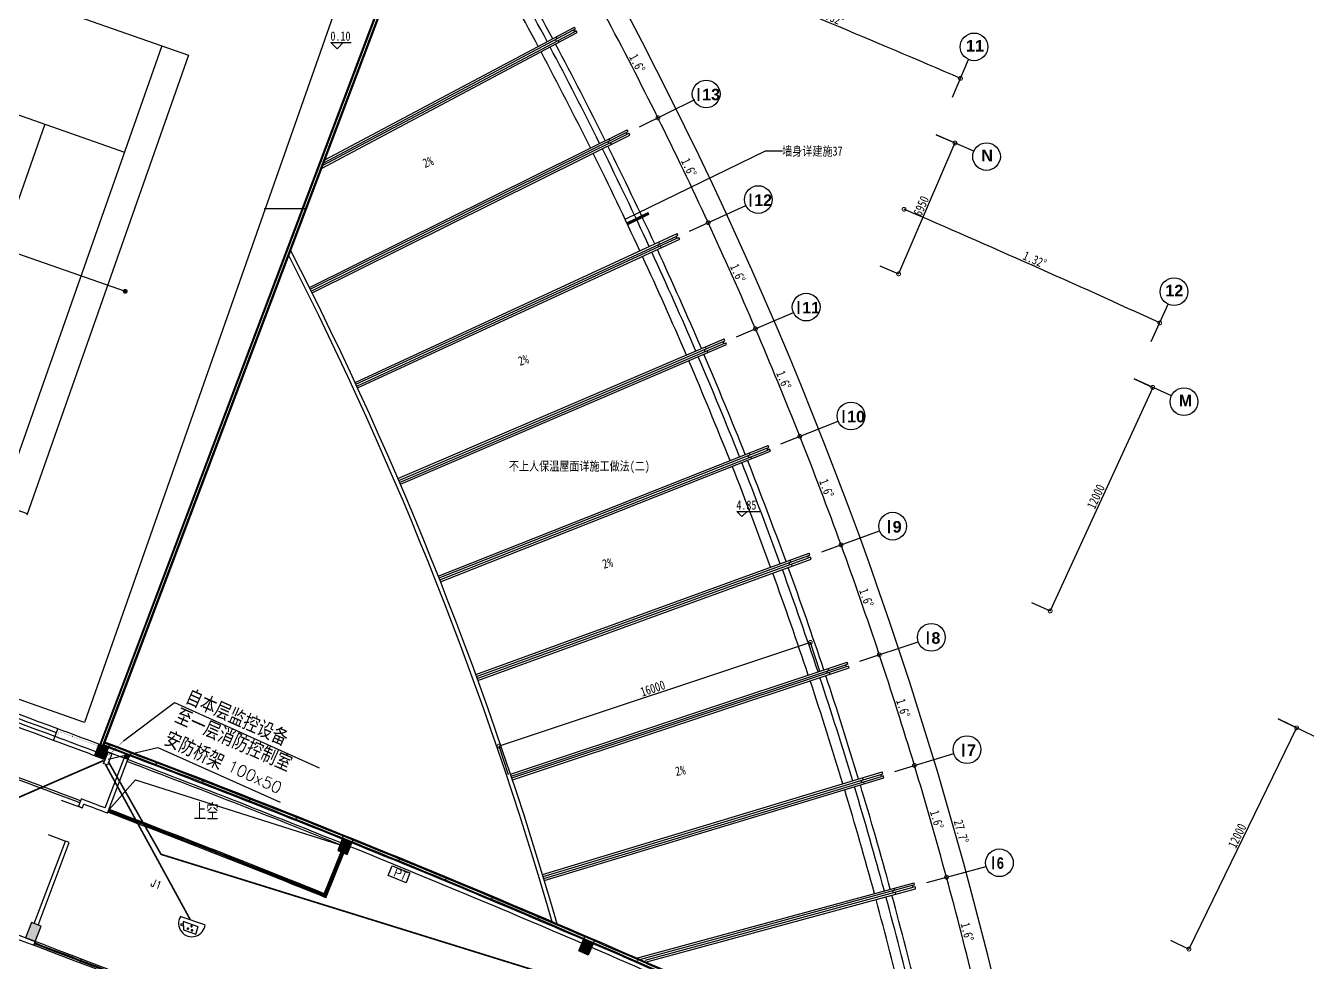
# Model space of a CAD drawing. Extents: x 23317406 to 24383751, y 42324270 to 43451021.
# Drawn here: x 24042113 to 24104607, y 43135761 to 43181450 of the extents above; entities that cross this region are included whole.
import ezdxf

# ---------------------------------------------------------------- set-up
doc = ezdxf.new("R2010")
doc.units = 0
doc.header["$MEASUREMENT"] = 0
doc.linetypes.add('DASHED', pattern=[0.75, 0.5, -0.25])
doc.linetypes.add('T-BW-SF$0$DOT2', pattern=[3.175, 0, -3.175])
doc.layers.get('0').update_dxf_attribs({"linetype": 'CONTINUOUS'})
doc.layers.get('DEFPOINTS').update_dxf_attribs({"linetype": 'CONTINUOUS'})
for name, color, linetype in [('WZ', 7, 'CONTINUOUS'), ('场地', 5, 'CONTINUOUS'), ('墙', 7, 'CONTINUOUS'), ('柱填充', 8, 'CONTINUOUS'), ('柱形', 7, 'CONTINUOUS'), ('标注', 7, 'CONTINUOUS'), ('楼梯', 5, 'CONTINUOUS'), ('汉字', 7, 'CONTINUOUS'), ('监控管线', 11, 'CONTINUOUS'), ('监控设备', 1, 'CONTINUOUS'), ('辅助件', 9, 'CONTINUOUS'), ('门禁管线', 6, 'CONTINUOUS'), ('门窗', 7, 'CONTINUOUS')]:
    doc.layers.add(name, color=color, linetype=linetype)
doc.styles.add('HZ', font='txt.shx', dxfattribs={"bigfont": 'hztxt.shx'})
doc.styles.add('HZTXT', font='txt', dxfattribs={"width": 0.9, "bigfont": 'HZTXT'})
doc.styles.add('KSHZ', font='ROMANS.shx', dxfattribs={"height": 800, "bigfont": 'dfhz.shx'})
doc.styles.add('Q1', font='SimSun.ttf', dxfattribs={"width": 0.8, "height": 450})
doc.styles.add('Q200', font='SimSun.ttf', dxfattribs={"width": 0.8, "height": 450})
doc.styles.add('T-SG-01$0$Arial', font='ARIALBD.TTF')
doc.dimstyles.new('Q2', dxfattribs={"dimscale": 150, "dimtxt": 2.5, "dimasz": 2.5, "dimexe": 0, "dimexo": 0, "dimgap": 0.5, "dimtad": 1, "dimdec": 4, "dimdsep": 46, "dimtxsty": 'Q200', "dimblk1": 'DOTSMALL', "dimblk2": 'DOTSMALL', "dimsah": 1, "dimcen": 2.5, "dimadec": 0, "dimazin": 0, "dimtfac": 1, "dimtdec": 3, "dimtmove": 2, "dimatfit": 3, "dimldrblk": 'DOTSMALL', "dimfxl": 1, "dimtolj": 1, "dimtzin": 10, "dimarcsym": 0})

# ---------------------------------------------------------------- blocks, each defined once
blk = doc.blocks.new('_DOTSMALL')
at = {"color": 0, "linetype": 'ByBlock', "const_width": 0.5}
blk.add_lwpolyline([(-0.0625, 0, 1), (0.0625, 0, 1)], format="xyb", close=True, dxfattribs=at)
blk = doc.blocks.new('*D114')
at = {"color": 0, "linetype": 'ByBlock'}
for p, q in [((24087425, 43175726), (24084675, 43169344)), ((24086507, 43176122), (24087425, 43175726)), ((24083756, 43169739), (24084675, 43169344))]:
    blk.add_line(p, q, dxfattribs=at)
at = {"layer": 'DEFPOINTS', "color": 0, "linetype": 'ByBlock'}
for p in [(24086507, 43176122), (24083756, 43169739), (24084675, 43169344)]:
    blk.add_point(p, dxfattribs=at)
at = {"color": 0, "linetype": 'ByBlock', "xscale": 375, "yscale": 375, "zscale": 375}
for p, rotation in [((24087425, 43175726), 66.6879804353303), ((24084675, 43169344), 246.6879804353303)]:
    blk.add_blockref('_DOTSMALL', p, dxfattribs=dict(at, rotation=rotation))
at = {"color": 0, "linetype": 'ByBlock', "insert": (24085775, 43172654), "char_height": 450, "attachment_point": 5, "rotation": 66.68798, "style": 'Q200'}
blk.add_mtext('\\A1;6950', dxfattribs=at)
blk = doc.blocks.new('*D115')
at = {"color": 0, "linetype": 'ByBlock'}
blk.add_arc((23850579, 42628619), 599173, 66.68798, 68.00798, dxfattribs=at)
at = {"layer": 'DEFPOINTS', "color": 0, "linetype": 'ByBlock'}
for p in [(24075704, 43186048), (24074581, 43183266), (24083461, 43180682), (24088090, 43179795), (24087298, 43177959)]:
    blk.add_point(p, dxfattribs=at)
at = {"color": 0, "linetype": 'ByBlock', "xscale": 375, "yscale": 375, "zscale": 375}
for p, rotation in [((24074955, 43184193), 158.007980435415), ((24087694, 43178877), 336.6879804355324)]:
    blk.add_blockref('_DOTSMALL', p, dxfattribs=dict(at, rotation=rotation))
at = {"color": 0, "linetype": 'ByBlock', "insert": (24081456, 43181849), "char_height": 450, "attachment_point": 5, "rotation": 337.34798, "style": 'Q200'}
blk.add_mtext('\\A1;1.32°', dxfattribs=at)
blk = doc.blocks.new('*D126')
at = {"color": 0, "linetype": 'ByBlock'}
for p, q in [((24096160, 43164224), (24097069, 43163807)), ((24097069, 43163807), (24092068, 43152899)), ((24091159, 43153316), (24092068, 43152899))]:
    blk.add_line(p, q, dxfattribs=at)
at = {"layer": 'DEFPOINTS', "color": 0, "linetype": 'ByBlock'}
for p in [(24096160, 43164224), (24091159, 43153316), (24092068, 43152899)]:
    blk.add_point(p, dxfattribs=at)
at = {"color": 0, "linetype": 'ByBlock', "xscale": 375, "yscale": 375, "zscale": 375}
for p, rotation in [((24097069, 43163807), 65.36798043549378), ((24092068, 43152899), 245.3679804354938)]:
    blk.add_blockref('_DOTSMALL', p, dxfattribs=dict(at, rotation=rotation))
at = {"color": 0, "linetype": 'ByBlock', "insert": (24094296, 43158478), "char_height": 450, "attachment_point": 5, "rotation": 65.36798, "style": 'Q200'}
blk.add_mtext('\\A1;12000', dxfattribs=at)
blk = doc.blocks.new('*D127')
at = {"color": 0, "linetype": 'ByBlock'}
for p, q in [((24103182, 43147635), (24104081, 43147197)), ((24104081, 43147197), (24098830, 43136407)), ((24097930, 43136845), (24098830, 43136407))]:
    blk.add_line(p, q, dxfattribs=at)
at = {"layer": 'DEFPOINTS', "color": 0, "linetype": 'ByBlock'}
for p in [(24103182, 43147635), (24097930, 43136845), (24098830, 43136407)]:
    blk.add_point(p, dxfattribs=at)
at = {"color": 0, "linetype": 'ByBlock', "xscale": 375, "yscale": 375, "zscale": 375}
for p, rotation in [((24104081, 43147197), 64.04798043541334), ((24098830, 43136407), 244.0479804354134)]:
    blk.add_blockref('_DOTSMALL', p, dxfattribs=dict(at, rotation=rotation))
at = {"color": 0, "linetype": 'ByBlock', "insert": (24101186, 43141934), "char_height": 450, "attachment_point": 5, "rotation": 64.04798, "style": 'Q200'}
blk.add_mtext('\\A1;12000', dxfattribs=at)
blk = doc.blocks.new('*D134')
at = {"color": 0, "linetype": 'ByBlock'}
blk.add_arc((23891114, 43086692), 203000, 13.6, 15.2, dxfattribs=at)
at = {"layer": 'DEFPOINTS', "color": 0, "linetype": 'ByBlock'}
for p in [(24088943, 43140441), (24086048, 43139654), (24087970, 43136260), (24090367, 43134896), (24087451, 43134190)]:
    blk.add_point(p, dxfattribs=at)
at = {"color": 0, "linetype": 'ByBlock', "xscale": 375, "yscale": 375, "zscale": 375}
for p, rotation in [((24087013, 43139916), 105.199999999811), ((24088423, 43134426), 283.5999999995668)]:
    blk.add_blockref('_DOTSMALL', p, dxfattribs=dict(at, rotation=rotation))
at = {"color": 0, "linetype": 'ByBlock', "insert": (24088027, 43137250), "char_height": 450, "attachment_point": 5, "rotation": 284.4, "style": 'Q200'}
blk.add_mtext('\\A1;1.6°', dxfattribs=at)
blk = doc.blocks.new('*D135')
at = {"color": 0, "linetype": 'ByBlock'}
blk.add_arc((23891114, 43086692), 203000, 15.2, 16.8, dxfattribs=at)
at = {"layer": 'DEFPOINTS', "color": 0, "linetype": 'ByBlock'}
for p in [(24087365, 43145943), (24084493, 43145076), (24086509, 43141737), (24088943, 43140441), (24086048, 43139654)]:
    blk.add_point(p, dxfattribs=at)
at = {"color": 0, "linetype": 'ByBlock', "xscale": 375, "yscale": 375, "zscale": 375}
for p, rotation in [((24085450, 43145365), 106.7999999995576), ((24087013, 43139916), 285.199999999742)]:
    blk.add_blockref('_DOTSMALL', p, dxfattribs=dict(at, rotation=rotation))
at = {"color": 0, "linetype": 'ByBlock', "insert": (24086539, 43142729), "char_height": 450, "attachment_point": 5, "rotation": 286, "style": 'Q200'}
blk.add_mtext('\\A1;1.6°', dxfattribs=at)
blk = doc.blocks.new('*D136')
at = {"color": 0, "linetype": 'ByBlock'}
blk.add_arc((23891114, 43086692), 203000, 18.4, 20, dxfattribs=at)
at = {"layer": 'DEFPOINTS', "color": 0, "linetype": 'ByBlock'}
for p in [(24083751, 43156806), (24080932, 43155780), (24083132, 43152559), (24085634, 43151400), (24082787, 43150453)]:
    blk.add_point(p, dxfattribs=at)
at = {"color": 0, "linetype": 'ByBlock', "xscale": 375, "yscale": 375, "zscale": 375}
for p, rotation in [((24081872, 43156122), 110.0000000007142), ((24083736, 43150768), 288.400000000189)]:
    blk.add_blockref('_DOTSMALL', p, dxfattribs=dict(at, rotation=rotation))
at = {"color": 0, "linetype": 'ByBlock', "insert": (24083106, 43153550), "char_height": 450, "attachment_point": 5, "rotation": 289.2, "style": 'Q200'}
blk.add_mtext('\\A1;1.6°', dxfattribs=at)
blk = doc.blocks.new('*D137')
at = {"color": 0, "linetype": 'ByBlock'}
blk.add_arc((23891114, 43086692), 203000, 16.8, 18.4, dxfattribs=at)
at = {"layer": 'DEFPOINTS', "color": 0, "linetype": 'ByBlock'}
for p in [(24085634, 43151400), (24082787, 43150453), (24084896, 43147172), (24087365, 43145943), (24084493, 43145076)]:
    blk.add_point(p, dxfattribs=at)
at = {"color": 0, "linetype": 'ByBlock', "xscale": 375, "yscale": 375, "zscale": 375}
for p, rotation in [((24083736, 43150768), 108.4000000006377), ((24085450, 43145365), 286.8000000001062)]:
    blk.add_blockref('_DOTSMALL', p, dxfattribs=dict(at, rotation=rotation))
at = {"color": 0, "linetype": 'ByBlock', "insert": (24084898, 43148164), "char_height": 450, "attachment_point": 5, "rotation": 287.6, "style": 'Q200'}
blk.add_mtext('\\A1;1.6°', dxfattribs=at)
blk = doc.blocks.new('*D138')
at = {"color": 0, "linetype": 'ByBlock'}
blk.add_arc((23891114, 43086692), 203000, 24.8, 26.4, dxfattribs=at)
at = {"layer": 'DEFPOINTS', "color": 0, "linetype": 'ByBlock'}
for p in [(24074735, 43177842), (24072048, 43176508), (24074593, 43173552), (24077221, 43172685), (24074486, 43171421)]:
    blk.add_point(p, dxfattribs=at)
at = {"color": 0, "linetype": 'ByBlock', "xscale": 375, "yscale": 375, "zscale": 375}
for p, rotation in [((24072944, 43176953), 116.3999999999806), ((24075393, 43171841), 294.8000000000072)]:
    blk.add_blockref('_DOTSMALL', p, dxfattribs=dict(at, rotation=rotation))
at = {"color": 0, "linetype": 'ByBlock', "insert": (24074457, 43174535), "char_height": 450, "attachment_point": 5, "rotation": 295.6, "style": 'Q200'}
blk.add_mtext('\\A1;1.6°', dxfattribs=at)
blk = doc.blocks.new('*D139')
at = {"color": 0, "linetype": 'ByBlock'}
blk.add_arc((23891114, 43086692), 203000, 23.2, 24.8, dxfattribs=at)
at = {"layer": 'DEFPOINTS', "color": 0, "linetype": 'ByBlock'}
for p in [(24077221, 43172685), (24074486, 43171421), (24076947, 43168395), (24079550, 43167455), (24076780, 43166268)]:
    blk.add_point(p, dxfattribs=at)
at = {"color": 0, "linetype": 'ByBlock', "xscale": 375, "yscale": 375, "zscale": 375}
for p, rotation in [((24075393, 43171841), 114.8000000003386), ((24077699, 43166662), 293.1999999997768)]:
    blk.add_blockref('_DOTSMALL', p, dxfattribs=dict(at, rotation=rotation))
at = {"color": 0, "linetype": 'ByBlock', "insert": (24076838, 43169381), "char_height": 450, "attachment_point": 5, "rotation": 294, "style": 'Q200'}
blk.add_mtext('\\A1;1.6°', dxfattribs=at)
blk = doc.blocks.new('*D140')
at = {"color": 0, "linetype": 'ByBlock'}
blk.add_arc((23891114, 43086692), 203000, 21.6, 23.2, dxfattribs=at)
at = {"layer": 'DEFPOINTS', "color": 0, "linetype": 'ByBlock'}
for p in [(24079550, 43167455), (24076780, 43166268), (24079155, 43163175), (24081731, 43162162), (24078929, 43161053)]:
    blk.add_point(p, dxfattribs=at)
at = {"color": 0, "linetype": 'ByBlock', "xscale": 375, "yscale": 375, "zscale": 375}
for p, rotation in [((24077699, 43166662), 113.1999999989023), ((24079859, 43161421), 291.5999999994023)]:
    blk.add_blockref('_DOTSMALL', p, dxfattribs=dict(at, rotation=rotation))
at = {"color": 0, "linetype": 'ByBlock', "insert": (24079075, 43164163), "char_height": 450, "attachment_point": 5, "rotation": 292.4, "style": 'Q200'}
blk.add_mtext('\\A1;1.6°', dxfattribs=at)
blk = doc.blocks.new('*D141')
at = {"color": 0, "linetype": 'ByBlock'}
blk.add_arc((23891114, 43086692), 203000, 20, 21.6, dxfattribs=at)
at = {"layer": 'DEFPOINTS', "color": 0, "linetype": 'ByBlock'}
for p in [(24081731, 43162162), (24078929, 43161053), (24081218, 43157894), (24083751, 43156806), (24080932, 43155780)]:
    blk.add_point(p, dxfattribs=at)
at = {"color": 0, "linetype": 'ByBlock', "xscale": 375, "yscale": 375, "zscale": 375}
for p, rotation in [((24079859, 43161421), 111.5999999995596), ((24081872, 43156122), 289.9999999995107)]:
    blk.add_blockref('_DOTSMALL', p, dxfattribs=dict(at, rotation=rotation))
at = {"color": 0, "linetype": 'ByBlock', "insert": (24081165, 43158885), "char_height": 450, "attachment_point": 5, "rotation": 290.8, "style": 'Q200'}
blk.add_mtext('\\A1;1.6°', dxfattribs=at)
blk = doc.blocks.new('*D142')
at = {"color": 0, "linetype": 'ByBlock'}
blk.add_arc((23891114, 43086692), 203000, 26.4, 28, dxfattribs=at)
at = {"layer": 'DEFPOINTS', "color": 0, "linetype": 'ByBlock'}
for p in [(24072107, 43182927), (24069470, 43181525), (24072096, 43178641), (24074735, 43177842), (24072048, 43176508)]:
    blk.add_point(p, dxfattribs=at)
at = {"color": 0, "linetype": 'ByBlock', "xscale": 375, "yscale": 375, "zscale": 375}
for p, rotation in [((24070353, 43181994), 117.9999999999727), ((24072944, 43176953), 296.3999999998841)]:
    blk.add_blockref('_DOTSMALL', p, dxfattribs=dict(at, rotation=rotation))
at = {"color": 0, "linetype": 'ByBlock', "insert": (24071933, 43179620), "char_height": 450, "attachment_point": 5, "rotation": 297.2, "style": 'Q200'}
blk.add_mtext('\\A1;1.6°', dxfattribs=at)
blk = doc.blocks.new('*D144')
at = {"color": 0, "linetype": 'ByBlock'}
for p, q in [((24067622, 43186962), (24068480, 43187449)), ((24093003, 43093389), (24094989, 43093455))]:
    blk.add_line(p, q, dxfattribs=at)
blk.add_arc((23891114, 43086692), 203987, 1.9, 29.6, dxfattribs=at)
at = {"layer": 'DEFPOINTS', "color": 0, "linetype": 'ByBlock'}
for p in [(24067622, 43186962), (24065013, 43185480), (24091262, 43126080), (24091005, 43093323), (24093003, 43093389)]:
    blk.add_point(p, dxfattribs=at)
at = {"color": 0, "linetype": 'ByBlock', "xscale": 375, "yscale": 375, "zscale": 375}
for p, rotation in [((24068480, 43187449), 119.6000000001376), ((24094989, 43093455), 271.8999999998212)]:
    blk.add_blockref('_DOTSMALL', p, dxfattribs=dict(at, rotation=rotation))
at = {"color": 0, "linetype": 'ByBlock', "insert": (24087731, 43142143), "char_height": 450, "attachment_point": 5, "rotation": 285.75, "style": 'Q200'}
blk.add_mtext('\\A1;27.7°', dxfattribs=at)
blk = doc.blocks.new('*D145')
at = {"color": 0, "linetype": 'ByBlock'}
blk.add_line((24084938, 43172480), (24084944, 43172494), dxfattribs=at)
blk.add_arc((23850579, 42628619), 592223, 65.36798, 66.68798, dxfattribs=at)
at = {"layer": 'DEFPOINTS', "color": 0, "linetype": 'ByBlock'}
for p in [(24084938, 43172480), (24084548, 43171576), (24093269, 43168831), (24097827, 43167860), (24096994, 43166042)]:
    blk.add_point(p, dxfattribs=at)
at = {"color": 0, "linetype": 'ByBlock', "xscale": 375, "yscale": 375, "zscale": 375}
for p, rotation in [((24084944, 43172494), 156.6879804354122), ((24097410, 43166951), 335.3679804353674)]:
    blk.add_blockref('_DOTSMALL', p, dxfattribs=dict(at, rotation=rotation))
at = {"color": 0, "linetype": 'ByBlock', "insert": (24091315, 43170033), "char_height": 450, "attachment_point": 5, "rotation": 336.02798, "style": 'Q200'}
blk.add_mtext('\\A1;1.32°', dxfattribs=at)
blk = doc.blocks.new('M100')
at = {"layer": '门窗'}
blk.add_line((0, 1000), (0, 0), dxfattribs=at)
blk = doc.blocks.new('*D159')
at = {"color": 0, "linetype": 'ByBlock'}
for p, q in [((24080374, 43151369), (24065195, 43146307)), ((24080842, 43149964), (24080374, 43151369)), ((24065664, 43144902), (24065195, 43146307))]:
    blk.add_line(p, q, dxfattribs=at)
at = {"layer": 'DEFPOINTS', "color": 0, "linetype": 'ByBlock'}
for p in [(24080842, 43149964), (24065195, 43146307), (24065664, 43144902)]:
    blk.add_point(p, dxfattribs=at)
at = {"color": 0, "linetype": 'ByBlock', "xscale": 375, "yscale": 375, "zscale": 375}
for p, rotation in [((24080374, 43151369), 18.44297183859355), ((24065195, 43146307), 198.4429718385936)]:
    blk.add_blockref('_DOTSMALL', p, dxfattribs=dict(at, rotation=rotation))
at = {"color": 0, "linetype": 'ByBlock', "insert": (24072690, 43149123), "char_height": 450, "attachment_point": 5, "rotation": 18.44297, "style": 'Q200'}
blk.add_mtext('\\A1;16000', dxfattribs=at)
blk = doc.blocks.new('A$C54C22B7F')
at = {"layer": 'WZ'}
for p, q in [((1282, 582), (78, 983)), ((111, 632), (96, 555)), ((223, 601), (111, 632)), ((219, 743), (228, 340)), ((952, 486), (219, 743)), ((96, 555), (227, 520)), ((228, 340), (834, 122)), ((834, 122), (957, 487))]:
    blk.add_line(p, q, dxfattribs=at)
at = {"layer": 'WZ', "const_width": 63.8}
for points in [[(480, 384, 1), (417, 395, 1)], [(655, 500, 1), (592, 512, 1)], [(680, 300, 1), (616, 311, 1)]]:
    blk.add_lwpolyline(points, format="xyb", close=True, dxfattribs=at)
at = {"layer": 'WZ'}
blk.add_arc((644, 646), 650, 149.90908, 354.3172, dxfattribs=at)
blk = doc.blocks.new('A$C62181696')
at = {"layer": '监控管线'}
blk.add_lwpolyline([(0, 519), (936, 519), (936, 3), (0, 3)], close=True, dxfattribs=at)
at = {"layer": '门禁管线', "color": 6, "style": 'HZ'}
blk.add_text('PT', height=400, rotation=359.44123, dxfattribs=at).set_placement((206, 91, -121))
blk = doc.blocks.new('A$C28D63360')
at = {"layer": '监控管线'}
blk.add_blockref('A$C62181696', (0, 0), dxfattribs=at)

msp = doc.modelspace()

# ---------------------------------------------------------------- hatches: boundary and pattern name
at = {"layer": '柱填充'}
for points in [[(24046145.3171, 43146228.35573), (24045677.49898, 43146404.83861), (24045465.68298, 43145843.47066), (24045933.5011, 43145666.98778)], [(24058017.20116, 43141585.87415), (24057553.5727, 43141773.087), (24057328.9121, 43141216.73493), (24057792.54056, 43141029.52209)], [(24042863.09182, 43137528.38618), (24042395.27361, 43137704.86882), (24042112.90137, 43136956.35969), (24042580.71958, 43136779.87705)], [(24069779.06931, 43136671.07607), (24069319.89866, 43136868.97078), (24069082.43146, 43136317.96322), (24069541.60211, 43136120.06851)]]:
    msp.add_hatch(color=256, dxfattribs=at).paths.add_polyline_path(points)
h = msp.add_hatch(color=256, dxfattribs=at)
edge = h.paths.add_edge_path()
edge.add_arc((23850580.89137, 42628624.89852), 553316.16692, 69.188166244, 69.2088762046, ccw=False)
edge.add_line((24047174.14311, 43145838.46558), (24047103.11689, 43145651.50227))
edge.add_arc((23850578.56696, 42628618.77837), 553122.71361, 69.1881626795, 69.2088798833)
edge.add_line((24046916.15359, 43145722.52849), (24046987.17981, 43145909.4918))

# ---------------------------------------------------------------- linework, layer by layer
for p, q in [((24087298.33814, 43177958.69608), (24088089.81448, 43179795.42285)), ((24072048.27549, 43176508.04496), (24074735.41077, 43177841.9505)), ((24088343.58858, 43175330.49298), (24086506.86181, 43176121.96932)), ((24074485.55059, 43171421.05942), (24077221.03198, 43172685.02928)), ((24096993.59981, 43166042.19483), (24097827.17752, 43167860.20149)), ((24076779.83845, 43166268.0045), (24079549.54544, 43167455.10243)), ((24097978.02877, 43163390.61047), (24096160.02211, 43164224.18817)), ((24078929.35007, 43161052.89841), (24081731.12291, 43162162.19875)), ((24080932.40932, 43155779.80772), (24083751.48719, 43156805.86815)), ((24082787.45428, 43150452.84423), (24085634.08231, 43151399.79134)), ((24104980.12403, 43146759.5977), (24103181.80237, 43147634.83436)), ((24084493.03843, 43145076.16175), (24087364.99692, 43145943.25714)), ((24086047.83181, 43139653.95285), (24088942.88129, 43140440.52039))]:
    msp.add_line(p, q)
at = {"color": 2}
for centre in [(24088356.93774, 43180415.31813), (24075293.78008, 43178119.12743), (24088963.48386, 43175063.36972), (24077833.78178, 43172968.15943), (24098108.50999, 43168473.77874), (24080169.96179, 43167721.01322), (24098591.60602, 43163109.278), (24082358.72204, 43162410.68282), (24084385.77971, 43157036.73174), (24086274.57362, 43151612.85444), (24088011.18758, 43146138.3536), (24089594.26743, 43140617.49808)]:
    msp.add_circle(centre, 675, dxfattribs=at)
at = {"layer": '场地'}
for p, q in [((24058577.1696, 43186141.71663), (24044990.95265, 43147458.19677)), ((24039697.28733, 43183641.71602), (24050047.48764, 43180006.57455)), ((24048754.89198, 43180460.55302), (24040878.19986, 43158033.54651)), ((24050047.48764, 43180006.57455), (24042170.79552, 43157579.56804)), ((24039172.31226, 43178012.63739), (24046937.32125, 43175285.45287)), ((24043054.81676, 43176649.04513), (24038813.2661, 43164572.23893)), ((24034900.35583, 43172729.7605), (24046967.72702, 43168491.52355)), ((24031845.08065, 43161284.42598), (24042195.28097, 43157649.28452)), ((24044990.95265, 43147458.19677), (24023290.91325, 43155079.56742))]:
    msp.add_line(p, q, dxfattribs=at)
at = {"layer": '墙'}
for p, q in [((24056697.63849, 43174903.74077), (24068869.67508, 43181375.72743)), ((24056537.26531, 43174478.69783), (24069010.51655, 43181110.84315)), ((24068828.37132, 43181240.50883), (24068916.66608, 43181287.45598)), ((24068963.61323, 43181199.16122), (24068875.31847, 43181152.21407)), ((24055948.31538, 43168683.41994), (24071444.10313, 43176375.59579)), ((24056081.70593, 43168414.70641), (24071577.49369, 43176106.88226)), ((24071399.03995, 43176241.58317), (24071488.60008, 43176286.06893)), ((24071533.07464, 43176196.47551), (24071443.50347, 43176152.01199)), ((24058173.39126, 43164049.02237), (24073877.91559, 43171305.53137)), ((24058299.22688, 43163776.68913), (24074003.75121, 43171033.19812)), ((24073919.90587, 43171214.77444), (24073829.12812, 43171172.82924)), ((24073871.07333, 43171082.05149), (24073961.85108, 43171123.9967)), ((24060268.19963, 43159354.30392), (24076169.21463, 43166169.48766)), ((24060386.38221, 43159078.56332), (24076287.3972, 43165893.74705)), ((24076116.74092, 43166038.19949), (24076208.64466, 43166077.61651)), ((24076156.13511, 43165946.28596), (24076248.04865, 43165985.68015)), ((24062231.10704, 43154602.92539), (24078316.21357, 43160971.46959)), ((24078260.09454, 43160841.69776), (24078353.07219, 43160878.51022)), ((24078389.88464, 43160785.53257), (24078296.90699, 43160748.72011)), ((24062341.54441, 43154323.99244), (24078426.65093, 43160692.53664)), ((24064060.58287, 43149798.59176), (24080317.23824, 43155715.53042)), ((24064163.18891, 43149516.68397), (24080419.84428, 43155433.62263)), ((24080257.51765, 43155587.37613), (24080351.48691, 43155621.57814)), ((24080385.68893, 43155527.60888), (24080291.71966, 43155493.40686)), ((24065755.20054, 43144945.0493), (24082170.72831, 43150405.76858)), ((24065849.89525, 43144660.38649), (24082265.42302, 43150121.10577)), ((24082202.34033, 43150310.89665), (24082107.45273, 43150279.33174)), ((24082139.01763, 43150184.44414), (24082233.90523, 43150216.00905)), ((24043474.99012, 43146589.21003), (24043684.38599, 43147151.4852)), ((24045992.81274, 43143292.00552), (24046916.15359, 43145722.52849)), ((24046108.74983, 43143034.016), (24047103.11689, 43145651.50227)), ((24067313.63865, 43140046.08266), (24083875.23848, 43145046.32445)), ((24067400.34819, 43139758.88681), (24083961.94802, 43144759.1286)), ((24083808.45724, 43144921.70367), (24083904.1892, 43144950.60685)), ((24083933.09238, 43144854.8749), (24083837.36042, 43144825.97172)), ((24044688.20958, 43143357.98095), (24044829.41677, 43143732.22757)), ((24044875.33289, 43143287.37736), (24044945.93648, 43143474.50067)), ((24042535.29966, 43137652.04453), (24044052.77721, 43141673.87115)), ((24042722.42694, 43137581.45147), (24044239.90052, 43141603.26756)), ((24057514.58562, 43141141.75032), (24057514.58902, 43141141.75873)), ((24071904.88886, 43135966.83805), (24085429.43963, 43139641.37717)), ((24085359.20481, 43139518.66962), (24085455.70646, 43139544.88854)), ((24072343.69934, 43135775.18471), (24085508.09638, 43139351.87222)), ((24085481.92538, 43139448.38689), (24085385.42373, 43139422.16797))]:
    msp.add_line(p, q, dxfattribs=at)
at = {"layer": '墙', "ltscale": 5000}
for start, end in [(67.1172342395, 67.1172342395), (66.2587266313, 66.2587266313), (64.4772342395, 64.4772342395), (64.9387266313, 64.9387266313)]:
    msp.add_arc((23850578.58196, 42857442.58139), 533172.67138, start, end, dxfattribs=at)
at = {"layer": '墙'}
for centre, radius, start, end in [((23850634.74669, 42857737.27781), 530172.67138, 79.4743453394, 79.4743453394), ((23850639.30178, 42857736.37231), 530172.67138, 78.1227654233, 78.1227654233), ((23850644.55659, 42857735.23786), 530172.67138, 77.5606287088, 77.5606287088), ((23850649.0789, 42857734.18074), 530172.67138, 76.2090487927, 76.2090487927), ((23891114.49992, 43086691.73877), 199900, 28.0429933355, 29.5570066646), ((23891114.49992, 43086691.73877), 200200, 28.0429503637, 29.5570496365), ((23891114.4996, 43086691.73869), 201400.00033, 28.0142243503, 28.0426731026), ((23891114.4996, 43086691.73869), 201300.00033, 27.9857685353, 28.0142314166), ((23891114.4996, 43086691.73869), 201400.00033, 27.9573268493, 27.9857756016), ((23891114.49992, 43086691.73877), 199900, 26.4429933354, 27.9570066648), ((23891114.49992, 43086691.73877), 200200, 26.4429503635, 27.9570496367), ((23891114.4996, 43086691.73869), 201400.00033, 26.4142243527, 26.442673105), ((23891114.4996, 43086691.73869), 201300.00033, 26.3857685377, 26.414231419), ((23891114.4996, 43086691.73869), 201400.00033, 26.3573268517, 26.385775604), ((23891114.49992, 43086691.73877), 199900, 24.8429933353, 26.3570066647), ((23891114.49992, 43086691.73877), 200200, 24.8429503634, 26.3570496365), ((23891114.4996, 43086691.73869), 201300.00033, 24.7857685402, 24.8142314215), ((23891114.4996, 43086691.73869), 201400.00033, 24.8142243552, 24.8426731075), ((23891114.4996, 43086691.73869), 201400.00033, 24.7573268542, 24.7857756065), ((23891114.49992, 43086691.73877), 183900, 16.1174570683, 27.021703998), ((23891114.49992, 43086691.73877), 184100, 16.0666463791, 27.0783288639), ((23891114.49992, 43086691.73877), 199900, 23.2429933352, 24.7570066646), ((23891114.49992, 43086691.73877), 200200, 23.2429503634, 24.7570496365), ((23891114.4996, 43086691.73869), 201300.00033, 23.1857685428, 23.214231424), ((23891114.4996, 43086691.73869), 201400.00033, 23.214231424, 23.2426731101), ((23891114.4996, 43086691.73869), 201400.00033, 23.1573268568, 23.185775609), ((23891114.49992, 43086691.73877), 199900, 21.6429933353, 23.1570066646), ((23891114.49992, 43086691.73877), 200200, 21.6429503634, 23.1570496364), ((23891114.4996, 43086691.73869), 201300.00033, 21.5857685454, 21.6142314267), ((23891114.4996, 43086691.73869), 201400.00033, 21.6142243604, 21.6426731127), ((23891114.4996, 43086691.73869), 201400.00033, 21.5573268594, 21.5857756117), ((23891114.49992, 43086691.73877), 199900, 20.0429933353, 21.5570066646), ((23891114.49992, 43086691.73877), 200200, 20.0429503634, 21.5570496365), ((23891114.4996, 43086691.73869), 201400.00033, 20.014224363, 20.0426731153), ((23891114.4996, 43086691.73869), 201300.00033, 19.985768548, 20.0142314293), ((23891114.4996, 43086691.73869), 201400.00033, 19.957326862, 19.9857756143), ((23891114.49992, 43086691.73877), 199900, 18.4429933353, 19.9570066646), ((23891114.49992, 43086691.73877), 200200, 18.4429503634, 19.9570496365), ((23891114.4996, 43086691.73869), 201300.00033, 18.3857685506, 18.4142314319), ((23891114.4996, 43086691.73869), 201400.00033, 18.4142243656, 18.4426731179), ((23891114.4996, 43086691.73869), 201400.00033, 18.3573268646, 18.3857756169), ((23891114.49992, 43086691.73877), 199900, 16.8429933352, 18.3570066646), ((23891114.49992, 43086691.73877), 200200, 16.8429503634, 18.3570496364), ((23850578.58196, 42628618.81785), 553322.67138, 69.3538866954, 69.5742579528), ((23850578.58196, 42628618.81785), 552922.67138, 69.3538866954, 69.5742579528), ((23850578.58028, 42628618.8134), 553122.67613, 68.0338794588, 69.3020749463), ((23850578.58367, 42628618.82237), 553322.66655, 68.0338710421, 69.3020749466), ((23891114.4996, 43086691.73869), 201300.00033, 16.7857685532, 16.8142314345), ((23891114.4996, 43086691.73869), 201400.00033, 16.8142243683, 16.8426731205), ((23891114.4996, 43086691.73869), 201400.00033, 16.7573268672, 16.7857756195), ((23891114.49992, 43086691.73877), 199900, 15.2429933352, 16.7570066645), ((23891114.49992, 43086691.73877), 200200, 15.2429503633, 16.7570496364), ((23850578.58196, 42628618.81785), 550122.67138, 69.3175653439, 69.338395527), ((23850578.58196, 42628618.81785), 550522.67138, 69.208928806, 69.3383879595), ((23850578.58196, 42628618.81785), 550322.67138, 69.1881099754, 69.317569129), ((23850578.58196, 42628618.81785), 548322.67138, 69.3175311539, 69.338429717), ((23850578.58196, 42628618.81785), 553122.67138, 66.7138642628, 67.9826400995), ((23850578.58196, 42628618.81785), 553322.67138, 66.7138642628, 67.9826400995), ((23891114.4996, 43086691.73869), 201300.00033, 15.1857685558, 15.2142314371), ((23891114.4996, 43086691.73869), 201400.00033, 15.2142243709, 15.2426731231), ((23891114.49992, 43086691.73877), 199900, 13.6429933353, 15.1570066645), ((23891114.49992, 43086691.73877), 200200, 13.6429503634, 15.1570496364), ((23891114.4996, 43086691.73869), 201400.00033, 15.1573268698, 15.1857756221), ((23850578.58196, 42628618.81785), 553122.67138, 65.8966426955, 66.6620899634), ((23850578.58196, 42628618.81785), 553322.67138, 65.896642696, 66.6620899634)]:
    msp.add_arc(centre, radius, start, end, dxfattribs=at)
at = {"layer": '墙', "ltscale": 300}
msp.add_arc((23850578.58196, 42628618.81785), 552722.67138, 69.3383465345, 69.5742579528, dxfattribs=at)
at = {"layer": '柱填充', "linetype": 'T-BW-SF$0$DOT2', "ltscale": 10}
msp.add_line((24043638.49812, 43146741.7273), (24043743.19606, 43147022.86489), dxfattribs=at)
msp.add_arc((23850578.58196, 42628618.81785), 553222.67138, 69.3538866954, 69.5639012225, dxfattribs=at)
at = {"layer": '柱形'}
for p, q in [((24045677.49898, 43146404.83861), (24045465.68298, 43145843.47066)), ((24046145.3171, 43146228.35573), (24045677.49898, 43146404.83861)), ((24045465.68298, 43145843.47066), (24045933.5011, 43145666.98778)), ((24045933.5011, 43145666.98778), (24046145.3171, 43146228.35573)), ((24057553.5727, 43141773.087), (24057328.9121, 43141216.73493)), ((24058017.20116, 43141585.87415), (24057553.5727, 43141773.087)), ((24057792.54056, 43141029.52209), (24058017.20116, 43141585.87415)), ((24057328.9121, 43141216.73493), (24057792.54056, 43141029.52209)), ((24042395.27361, 43137704.86882), (24042112.90137, 43136956.35969)), ((24042863.09182, 43137528.38618), (24042395.27361, 43137704.86882)), ((24042580.71958, 43136779.87705), (24042863.09182, 43137528.38618)), ((24042112.90137, 43136956.35969), (24042580.71958, 43136779.87705)), ((24069082.43146, 43136317.96322), (24069319.89866, 43136868.97078)), ((24069319.89866, 43136868.97078), (24069779.06931, 43136671.07607)), ((24069779.06931, 43136671.07607), (24069541.60211, 43136120.06851)), ((24069541.60211, 43136120.06851), (24069082.43146, 43136317.96322))]:
    msp.add_line(p, q, dxfattribs=at)
msp.add_lwpolyline([(24046987.17981, 43145909.4918, -0.0000903642), (24047174.14311, 43145838.46558), (24047103.11689, 43145651.50227, 0.0000903959), (24046916.15359, 43145722.52849)], format="xyb", close=True, dxfattribs=at)
at = {"layer": '柱形', "linetype": 'DASHED'}
for radius in [80, 50]:
    msp.add_circle((24046967.72702, 43168491.52355), radius, dxfattribs=at)
at = {"layer": '楼梯'}
for p, q in [((24056695.00152, 43139046.26962), (24057537.5527, 43141132.49353)), ((24056722.63945, 43138981.18395), (24057583.91032, 43141113.75931))]:
    msp.add_line(p, q, dxfattribs=at)
for radius, start, end in [(550422.67138, 68.0053780817, 69.1881151754), (550472.67138, 68.0105825528, 69.1881161203)]:
    msp.add_arc((23850578.58196, 42628618.81785), radius, start, end, dxfattribs=at)
at = {"layer": '汉字', "color": 0}
for p, q in [((24056996.3077, 43180619.64831), (24057985.06755, 43180619.64831)), ((24056996.3077, 43180619.64831), (24057296.3077, 43180319.64831)), ((24057596.3077, 43180619.64831), (24057296.3077, 43180319.64831)), ((24076789.0416, 43157750.06707), (24077907.0416, 43157750.06707)), ((24076789.0416, 43157750.06707), (24077039.0416, 43157500.06707)), ((24077289.0416, 43157750.06707), (24077039.0416, 43157500.06707))]:
    msp.add_line(p, q, dxfattribs=at)
at = {"layer": '汉字'}
for points in [[(24058707.64793, 43172822.91742, 0, 0, 0), (24065066.55421, 43176090.95134, 200, 0, 0), (24066187.21884, 43176666.89473, 0, 0, 0)], [(24063254.30271, 43163333.31685, 0, 0, 0), (24069785.72053, 43166241.29142, 200, 0, 0), (24070936.78781, 43166753.77959, 0, 0, 0)], [(24067264.1444, 43153604.7117, 0, 0, 0), (24073947.70571, 43156143.55847, 200, 0, 0), (24075125.58607, 43156590.99325, 0, 0, 0)], [(24070724.66842, 43143667.44033, 0, 0, 0), (24077539.53073, 43145829.242, 200, 0, 0), (24078740.55097, 43146210.22806, 0, 0, 0)]]:
    msp.add_lwpolyline(points, format="xyseb", dxfattribs=at)
msp.add_lwpolyline([(24071340.07502, 43172009.39276), (24078186.69478, 43175349.25801), (24079017.9847, 43175349.25801)], dxfattribs=at)
at = {"layer": '汉字', "const_width": 150}
msp.add_lwpolyline([(24071446.42405, 43171784.37734), (24072500.80072, 43172298.71524)], dxfattribs=at)
at = {"layer": '汉字', "color": 0}
msp.add_lwpolyline([(24046179.77605, 43143220.9793), (24047474.76453, 43144657.26607), (24057441.2424, 43141494.91097)], dxfattribs=at)
at = {"layer": '监控管线'}
for p, q in [((24046884.52565, 43146559.65319), (24049374.42036, 43148437.20721)), ((24049374.42036, 43148437.20721), (24056425.79581, 43145244.28458)), ((24046134.74735, 43145679.5258), (24048562.12227, 43146244.11876)), ((24048562.12227, 43146244.11876), (24054529.72764, 43143580.72893))]:
    msp.add_line(p, q, dxfattribs=at)
msp.add_lwpolyline([(24046901.97623, 43146574.23108, 20, 20, 0), (24046539.46631, 43146226.36493, 200, 0, 0), (24046126.86707, 43145830.43285, 0, 0, 0)], format="xyseb", dxfattribs=at)
at = {"layer": '监控管线', "color": 2}
msp.add_lwpolyline([(24046131.22425, 43146013.52434), (24046321.02077, 43145937.71361), (24046098.36354, 43145380.27847), (24045908.56702, 43145456.08921)], close=True, dxfattribs=at)
at = {"layer": '监控管线', "const_width": 80}
for points in [[(24038367.47002, 43142331.30783), (24045913.53328, 43145604.2296)], [(24050132.61472, 43137856.93793), (24046016.5788, 43145392.26852)], [(24074258.72496, 43133095.94467), (24048715.67138, 43141030.03585), (24046149.50369, 43145546.15928)]]:
    msp.add_lwpolyline(points, dxfattribs=at)
at = {"layer": '辅助件', "ltscale": 100}
for start, end in [(28.0429933355, 29.5570066646), (26.4429933354, 27.9570066648), (24.8429933353, 26.3570066647), (23.2429933352, 24.7570066646), (21.6429933353, 23.1570066646), (20.0429933353, 21.5570066646), (18.4429933353, 19.9570066646), (16.8429933352, 18.3570066646), (15.2429933352, 16.7570066645), (13.6429933353, 15.1570066645)]:
    msp.add_arc((23891114.49992, 43086691.73877), 199400, start, end, dxfattribs=at)
at = {"layer": '门窗'}
for p, q in [((24060921.68663, 43186665.53766), (24045724.253, 43146387.20081)), ((24060986.12353, 43186694.68132), (24045771.03383, 43146369.54992)), ((24061114.99288, 43186752.95687), (24045864.59942, 43146334.25855)), ((24061179.42534, 43186782.08877), (24045911.38025, 43146316.60765)), ((24056590.67699, 43174620.35432), (24068875.31847, 43181152.21407)), ((24056644.18076, 43174762.05979), (24068828.37132, 43181240.50883)), ((24067992.37635, 43180682.74541), (24067945.4292, 43180771.04017)), ((24068033.72396, 43180817.98733), (24067986.7768, 43180906.28209)), ((24068127.61827, 43180641.39781), (24068080.67111, 43180729.69257)), ((24055992.7789, 43168593.84877), (24071399.03995, 43176241.58317)), ((24056037.24242, 43168504.27759), (24071443.50347, 43176152.01199)), ((24070547.79726, 43175707.37957), (24070503.33374, 43175796.95075)), ((24070592.90492, 43175841.41426), (24070548.4414, 43175930.98544)), ((24070681.83195, 43175662.27191), (24070637.36844, 43175751.84309)), ((24058215.33646, 43163958.24463), (24073829.12812, 43171172.82924)), ((24058257.28167, 43163867.46688), (24073871.07333, 43171082.05149)), ((24072921.35627, 43170753.37975), (24072963.30148, 43170662.60201)), ((24072970.18881, 43170886.10271), (24073012.13402, 43170795.32496)), ((24073054.07923, 43170704.54721), (24073096.02444, 43170613.76947)), ((24060307.59382, 43159262.39039), (24076116.74092, 43166038.19949)), ((24060346.98801, 43159170.47686), (24076156.13511, 43165946.28596)), ((24075250.13063, 43165775.56775), (24075289.52482, 43165683.65422)), ((24075197.61128, 43165644.26002), (24075237.00547, 43165552.34649)), ((24075328.91901, 43165591.74068), (24075368.3132, 43165499.82715)), ((24062267.9195, 43154509.94774), (24078260.09454, 43160841.69776)), ((24062304.73195, 43154416.97009), (24078296.90699, 43160748.72011)), ((24077330.32382, 43160473.57549), (24077367.13628, 43160380.59784)), ((24077386.48901, 43160603.3656), (24077423.30147, 43160510.38795)), ((24077460.11392, 43160417.4103), (24077496.92638, 43160324.43265)), ((24064094.78488, 43149704.62249), (24080257.51765, 43155587.37613)), ((24064128.9869, 43149610.65323), (24080291.71966, 43155493.40686)), ((24079317.83086, 43155245.35811), (24079352.03288, 43155151.38884)), ((24079377.59811, 43155373.52938), (24079411.80012, 43155279.56012)), ((24079446.00214, 43155185.59086), (24079480.20415, 43155091.6216)), ((24065786.76545, 43144850.1617), (24082107.45273, 43150279.33174)), ((24065818.33035, 43144755.27409), (24082139.01763, 43150184.44414)), ((24081221.9053, 43150090.13717), (24081253.47021, 43149995.24957)), ((24081158.58261, 43149963.68467), (24081190.14751, 43149868.79707)), ((24081285.03511, 43149900.36197), (24081316.60001, 43149805.47437)), ((24046145.48187, 43146228.29064), (24046216.17006, 43146415.38201)), ((24048509.23391, 43145543.18828), (24048437.71718, 43145356.41206)), ((24050714.36668, 43144483.19006), (24050787.0083, 43144669.53167)), ((24067342.54183, 43139950.35071), (24083808.45724, 43144921.70367)), ((24067371.44501, 43139854.61876), (24083837.36042, 43144825.97172)), ((24082880.04687, 43144536.94172), (24082851.14369, 43144632.67367)), ((24082946.87564, 43144661.57685), (24082917.97246, 43144757.3088)), ((24083004.682, 43144470.11295), (24082975.77882, 43144565.8449)), ((24052997.11936, 43143587.44452), (24053070.44439, 43143773.54546)), ((24055277.36558, 43142685.33752), (24055351.35452, 43142871.14828)), ((24057553.5727, 43141773.087), (24057628.24329, 43141958.65214)), ((24058017.42813, 43141585.78594), (24058092.40306, 43141771.20104)), ((24056667.36189, 43139111.35108), (24057491.1909, 43141151.2174)), ((24056750.27568, 43138916.09406), (24057630.27212, 43141095.03544)), ((24060288.54147, 43140661.57261), (24060364.3373, 43140846.65366)), ((24062628.10779, 43139913.72491), (24062551.49402, 43139728.98096)), ((24071931.10777, 43135870.33641), (24085359.20481, 43139518.66962)), ((24064810.29917, 43138786.38843), (24064887.7294, 43138970.79168)), ((24072317.48042, 43135871.68636), (24085385.42373, 43139422.16797)), ((24084420.41323, 43139159.98042), (24084394.19431, 43139256.48207)), ((24084490.69596, 43139282.70099), (24084464.47704, 43139379.20264)), ((24084543.13379, 43139089.69769), (24084516.91488, 43139186.19934)), ((24067143.15791, 43138017.87241), (24067064.91274, 43137833.81347)), ((24069319.89866, 43136868.97078), (24069398.64382, 43137053.13756)), ((24042509.50524, 43136591.39813), (24042580.21048, 43136778.52964)), ((24069779.06931, 43136671.07607), (24069858.80469, 43136854.84653)), ((24044826.12241, 43135924.21278), (24044754.60569, 43135737.43656))]:
    msp.add_line(p, q, dxfattribs=at)
for centre, radius, start, end in [((23850578.58196, 42628618.81785), 552922.67138, 69.5742579528, 70.4017029181), ((23850578.58196, 42628618.81785), 553122.67138, 69.5742579528, 70.4017029181), ((23850578.58196, 42628618.81785), 553322.67138, 69.5742579528, 70.4017029181), ((23850578.58196, 42628618.81785), 552722.67138, 69.5742579528, 70.4017029181), ((23850578.58196, 42628618.81785), 553372.67138, 65.1857465793, 69.3279835118), ((23850578.58196, 42628618.81785), 553472.67138, 65.1857448253, 69.3279835128), ((23850578.58196, 42628618.81785), 553522.67138, 65.3938876779, 69.3279804354), ((23850578.58196, 42628618.81785), 553472.67138, 68.0338836535, 69.3020749464), ((23850578.58196, 42628618.81785), 550322.67138, 69.3383879595, 69.8787113151), ((23850578.58196, 42628618.81785), 550422.67138, 69.3383879595, 69.8787113151), ((23850578.58196, 42628618.81785), 553022.67138, 68.0338836493, 69.1881608061), ((23850578.58196, 42628618.81785), 550522.67138, 68.0157860785, 69.1881137577), ((23850578.58196, 42628618.81785), 550372.67138, 68.000172665, 69.1881137577), ((23850578.58196, 42628618.81785), 553472.67138, 66.7139010631, 67.9820718512), ((23850578.58196, 42628618.81784), 543022.67139, 67.4747226661, 70.6743589873), ((23850578.58196, 42628618.81785), 543222.67138, 67.5801965466, 70.2626934731), ((23850578.58196, 42628618.81785), 543097.67138, 68.0343494821, 69.3015712888), ((23850578.58196, 42628618.81785), 543147.67138, 68.0343494821, 69.3015712888)]:
    msp.add_arc(centre, radius, start, end, dxfattribs=at)

# ---------------------------------------------------------------- block references
at = {"linetype": 'ByBlock', "xscale": -375, "yscale": 375, "zscale": 375}
msp.add_blockref('_DOTSMALL', (24046967.72702, 43168491.52355), dxfattribs=at)
at = {"layer": '监控管线', "rotation": 338.2287731545186}
msp.add_blockref('A$C28D63360', (24059789.25344, 43139990.03581), dxfattribs=at)
at = {"layer": '监控设备'}
msp.add_blockref('A$C54C22B7F', (24049576.14659, 43137015.967), dxfattribs=at)
at = {"layer": '门窗', "yscale": 0.9000000148679158, "zscale": 0.9000000148679158}
for p, xscale, rotation in [((24044688.20958, 43143357.98095), -0.9000000148679158, 69.32798043435928), ((24044052.77721, 43141673.87115), 0.9000000148679158, 69.32798043405768)]:
    msp.add_blockref('M100', p, dxfattribs=dict(at, xscale=xscale, rotation=rotation))

# ---------------------------------------------------------------- texts
at = {"color": 3, "style": 'T-SG-01$0$Arial'}
for s, height, p in [('11', 562.5, (24087964.89923, 43180186.77861)), ('Ⅰ', 637.5, (24074483.57152, 43177776.55832)), ('13', 562.5, (24075097.75921, 43177808.05819)), ('N', 562.5, (24088708.69535, 43174834.8302)), ('Ⅰ', 637.5, (24077023.57322, 43172625.59032)), ('12', 562.5, (24077637.76091, 43172657.09019)), ('12', 562.5, (24097681.97148, 43168245.23922)), ('Ⅰ', 637.5, (24079361.65646, 43167378.44411)), ('11', 562.5, (24079975.84415, 43167409.94398)), ('M', 562.5, (24098336.81751, 43162880.73848)), ('Ⅰ', 637.5, (24081550.4167, 43162068.11371)), ('10', 562.5, (24082164.60439, 43162099.61358)), ('Ⅰ', 637.5, (24083773.23462, 43156694.16263)), ('9', 562.5, (24084387.42231, 43156725.6625)), ('Ⅰ', 637.5, (24085662.02853, 43151270.28533)), ('8', 562.5, (24086276.21622, 43151301.78519)), ('Ⅰ', 637.5, (24087398.64249, 43145795.78449)), ('7', 562.5, (24088012.83018, 43145827.28436)), ('Ⅰ', 637.5, (24088851.10103, 43140290.64273))]:
    msp.add_text(s, height=height, dxfattribs=at).set_placement(p)
at = {"color": 3, "style": 'T-SG-01$0$Arial', "width": 0.8}
msp.add_text('6', height=562.5, dxfattribs=at).set_placement((24089465.28872, 43140322.14259))
at = {"layer": '标注', "color": 0, "style": 'Q200', "width": 0.8}
msp.add_text('墙身详建施37', height=450, dxfattribs=at).set_placement((24079000.50418, 43175105.67301))
at = {"layer": '汉字', "color": 0, "style": 'Q1', "width": 0.8}
for s, p in [('0.10', (24056973.87764, 43180714.45621)), ('不上人保温屋面详施工做法(二)', (24065676.08817, 43159744.61251)), ('4.85', (24076763.96122, 43157840.74509))]:
    msp.add_text(s, height=450, dxfattribs=at).set_placement(p)
for rotation, p in [(20.753322559, (24061576.77148, 43174505.53606)), (17.5533225592, (24066212.87892, 43164853.1531)), (14.353322559, (24070302.94704, 43154957.02598)), (11.1533225591, (24073834.22107, 43144848.01551))]:
    msp.add_text('2%', height=450, rotation=rotation, dxfattribs=at).set_placement(p)
at = {"layer": '汉字', "style": 'KSHZ', "width": 0.8}
msp.add_text('上空', height=800, dxfattribs=at).set_placement((24050310.38144, 43142707.03673))
at = {"layer": '监控管线', "style": 'KSHZ'}
msp.add_text('至一层消防控制室', height=800, rotation=336.1280170563, dxfattribs=at).set_placement((24049308.6704, 43147469.28309))
at = {"layer": '监控管线', "attachment_point": 1}
for s, insert, char_height, rotation, style in [('{自本层监控设备}', (24050147.90694, 43149141.85426), 800, 336.1280170563, 'KSHZ'), ('安防桥架', (24049123.16392, 43147095.0931), 800, 335.3152147818, 'KSHZ'), ('100x50', (24052122.70247, 43145649.94453), 560, 335.3152147818, 'KSHZ'), ('{\\C2;J1}', (24048316.76263, 43139850.12888), 375, 338, 'HZTXT')]:
    msp.add_mtext(s, dxfattribs=dict(at, insert=insert, char_height=char_height, rotation=rotation, style=style))

# ---------------------------------------------------------------- dimensions: what is measured, and where the dimension line sits
dim = msp.add_aligned_dim(p1=(24103181.80237, 43147634.83436), p2=(24097930.38243, 43136844.90439), distance=1000, dimstyle='Q2')
dim.commit()
dim.dimension.update_dxf_attribs({"geometry": '*D127', "text_midpoint": (24101185.50498, 43141933.53655)})
at = {"layer": '标注'}
for base, line1, line2, picture, middle in [((24091262.18921, 43126080.09124), ((24065013.48583, 43185480.11208), (24067621.97061, 43186961.93768)), ((24091004.54311, 43093322.77444), (24093003.44355, 43093389.0848)), '*D144', (24087731.22401, 43142143.38993)), ((24083461.44612, 43180681.73248), ((24087298.33814, 43177958.69608), (24088089.81448, 43179795.42285)), ((24074580.75686, 43183266.06649), (24075704.1892, 43186047.77456)), '*D115', (24081455.50517, 43181848.72491)), ((24072095.93498, 43178641.29104), ((24069469.91368, 43181524.99445), (24072106.9398, 43182927.12611)), ((24072048.27549, 43176508.04496), (24074735.41077, 43177841.9505)), '*D142', (24071932.84861, 43179619.74734)), ((24074592.75522, 43173552.14305), ((24074485.55059, 43171421.05942), (24077221.03198, 43172685.02928)), ((24072048.27549, 43176508.04496), (24074735.41077, 43177841.9505)), '*D138', (24074457.05254, 43174534.7715)), ((24076946.50464, 43168395.26393), ((24074485.55059, 43171421.05942), (24077221.03198, 43172685.02928)), ((24076779.83845, 43166268.0045), (24079549.54544, 43167455.10243)), '*D139', (24076838.29146, 43169381.2983)), ((24093269.05511, 43168830.83802), ((24084937.51264, 43172480.08452), (24084547.95789, 43171576.07057)), ((24096993.59981, 43166042.19483), (24097827.17752, 43167860.20149)), '*D145', (24091314.89305, 43170032.84115)), ((24079155.34785, 43163174.67485), ((24078929.35007, 43161052.89841), (24081731.12291, 43162162.19875)), ((24076779.83845, 43166268.0045), (24079549.54544, 43167455.10243)), '*D140', (24079074.70856, 43164163.34628)), ((24081217.56246, 43157894.44668), ((24078929.35007, 43161052.89841), (24081731.12291, 43162162.19875)), ((24080932.40932, 43155779.80772), (24083751.48719, 43156805.86815)), '*D141', (24081164.55994, 43158884.98422)), ((24083131.54042, 43152558.69679), ((24082787.45428, 43150452.84423), (24085634.08231, 43151399.79134)), ((24080932.40932, 43155779.80772), (24083751.48719, 43156805.86815)), '*D136', (24083106.21599, 43153550.32805)), ((24084895.78927, 43147171.58582), ((24082787.45428, 43150452.84423), (24085634.08231, 43151399.79134)), ((24084493.03843, 43145076.16175), (24087364.99692, 43145943.25714)), '*D137', (24084898.16269, 43148163.53756)), ((24086508.9333, 43141737.31448), ((24086047.83181, 43139653.95285), (24088942.88129, 43140440.52039)), ((24084493.03843, 43145076.16175), (24087364.99692, 43145943.25714)), '*D135', (24086539.00271, 43142728.8132)), ((24087969.71463, 43136260.12026), ((24086047.83181, 43139653.95285), (24088942.88129, 43140440.52039)), ((24087450.62204, 43134190.44561), (24090366.50504, 43134895.87195)), '*D134', (24088027.45658, 43137250.39283))]:
    dim = msp.add_angular_dim_2l(base=base, line1=line1, line2=line2, dimstyle='Q2', override={"dimadec": 4, "dimazin": 2}, dxfattribs=at)
    dim.commit()
    dim.dimension.update_dxf_attribs({"geometry": picture, "text_midpoint": middle})
for p1, p2, picture, middle in [((24086506.86181, 43176121.96932), (24083756.48155, 43169739.3438), '*D114', (24085774.52605, 43172653.63984)), ((24096160.02211, 43164224.18817), (24091158.5559, 43153316.14821), '*D126', (24094295.59134, 43158478.416))]:
    dim = msp.add_aligned_dim(p1=p1, p2=p2, distance=1000, dimstyle='Q2', dxfattribs=at)
    dim.commit()
    dim.dimension.update_dxf_attribs({"geometry": picture, "text_midpoint": middle})
dim = msp.add_aligned_dim(p1=(24080842.30152, 43149963.8598), p2=(24065664.0774, 43144902.09012), distance=-1481.40326, dimstyle='Q2', override={"dimdec": 0}, dxfattribs=at)
dim.commit()
dim.dimension.update_dxf_attribs({"geometry": '*D159', "text_midpoint": (24072689.62365, 43149122.88358)})

# ---------------------------------------------------------------- leaders
at = {"layer": '汉字'}
msp.add_leader([(24055756.71334, 43172513.39458), (24053737.92864, 43172513.39458)], dimstyle='Q2', override={"dimdec": 0, "dimldrblk": 'DOTSMALL'}, dxfattribs=at)

doc.saveas('drawing.dxf')
